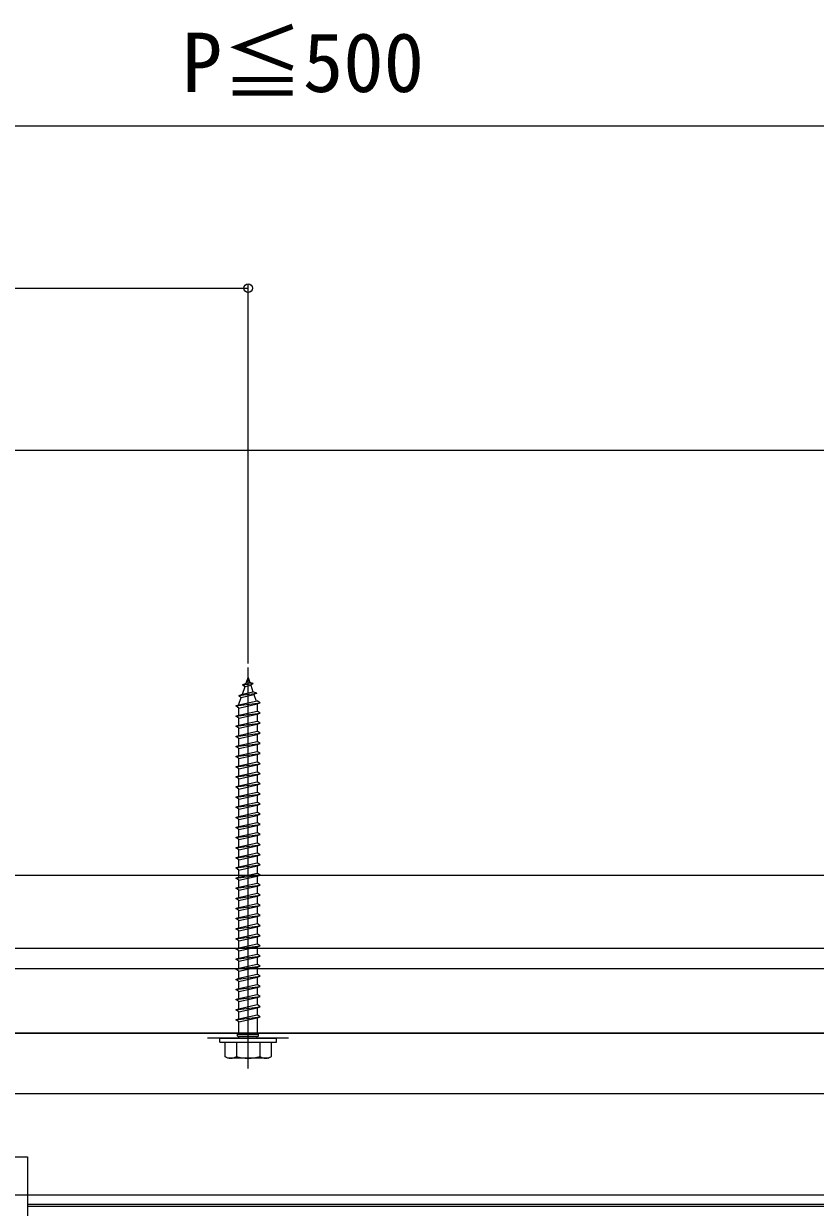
# Model space of a CAD drawing. Units: millimetres, scale not verified. Extents: x -875 to 875, y -1304 to 1297.
# Drawn here: x 118.6 to 314.1, y 658.8 to 951.1 of the extents above; entities that cross this region are included whole.
import ezdxf
from ezdxf.enums import TextEntityAlignment as Align

# ---------------------------------------------------------------- set-up
doc = ezdxf.new("R2010")
doc.units = ezdxf.units.MM
doc.header["$LTSCALE"] = 8
for name, color, linetype in [('0-4_YKK_12', 2, 'Continuous'), ('0-5_YKK_13', 4, 'Continuous'), ('0-7_YKK_D', 6, 'Continuous'), ('0-9_YSS_K', 3, 'Continuous')]:
    doc.layers.add(name, color=color, linetype=linetype)
doc.styles.add('ＭＳ ゴシック', font='')
doc.styles.get('ＭＳ ゴシック').set_extended_font_data('MS Gothic')

msp = doc.modelspace()

# ---------------------------------------------------------------- linework, layer by layer
at = {"layer": '0-4_YKK_12'}
for p, q in [((629, 701.8), (96.5, 701.8)), ((184, 700.6), (164, 700.6)), ((629, 686.8), (96.5, 686.8)), ((79.5, 671.3), (119.5, 671.3)), ((629, 661.8), (96.798, 661.8))]:
    msp.add_line(p, q, dxfattribs=at)
msp.add_lwpolyline([(119.5, 671.3), (119.5, 661.8), (119.5, 255.3)], dxfattribs=at)
at = {"layer": '0-5_YKK_13'}
for p, q in [((173.534, 788.246), (174, 789.6)), ((174, 693.1), (174, 792.1)), ((174, 789.6), (174.4, 788.439)), ((172.586, 787.798), (173.534, 788.246)), ((172.586, 787.798), (175.297, 788.137)), ((172.586, 787.798), (173.254, 787.434)), ((172.602, 785.539), (173.254, 787.434)), ((173.254, 787.434), (174.64, 787.742)), ((173.534, 788.246), (174.4, 788.439)), ((175.297, 788.137), (174.4, 788.439)), ((175.297, 788.137), (174.64, 787.742)), ((174.64, 787.742), (175.199, 786.117)), ((171.687, 785.186), (176.122, 785.74)), ((171.687, 785.186), (172.602, 785.539)), ((171.687, 785.186), (172.322, 784.727)), ((171.75, 783.066), (172.322, 784.727)), ((171.75, 782.85), (176.25, 783.85)), ((172.322, 784.727), (175.439, 785.42)), ((172.602, 785.539), (175.199, 786.117)), ((176.122, 785.74), (175.199, 786.117)), ((176.122, 785.74), (175.439, 785.42)), ((175.439, 785.42), (175.999, 783.794)), ((171, 782.6), (177, 783.35)), ((171, 780.1), (177, 780.85)), ((171.75, 782.85), (171.75, 783.066)), ((171.75, 780.35), (171.75, 782.1)), ((171.75, 780.35), (176.25, 781.35)), ((176.239, 783.098), (176.25, 783.066)), ((176.25, 783.066), (176.25, 781.35)), ((176.25, 780.6), (176.25, 778.85)), ((171, 777.6), (177, 778.35)), ((171.75, 777.85), (171.75, 779.6)), ((171.75, 777.85), (176.25, 778.85)), ((176.25, 778.1), (176.25, 776.35)), ((171, 775.1), (177, 775.85)), ((171.75, 775.35), (171.75, 777.1)), ((171.75, 775.35), (176.25, 776.35)), ((171.75, 772.85), (171.75, 774.6)), ((176.25, 775.6), (176.25, 773.85)), ((171, 772.6), (177, 773.35)), ((171.75, 772.85), (176.25, 773.85)), ((176.25, 773.1), (176.25, 771.35)), ((171, 770.1), (177, 770.85)), ((171.75, 770.35), (176.25, 771.35)), ((171.75, 767.85), (171.75, 769.6)), ((171.75, 767.85), (176.25, 768.85)), ((176.25, 770.6), (176.25, 768.85)), ((171, 767.6), (177, 768.35)), ((171, 765.1), (177, 765.85)), ((171.75, 765.35), (176.25, 766.35)), ((176.25, 768.1), (176.25, 766.35)), ((171, 762.6), (177, 763.35)), ((171.75, 762.85), (171.75, 764.6)), ((171.75, 762.85), (176.25, 763.85)), ((176.25, 765.6), (176.25, 763.85)), ((176.25, 763.1), (176.25, 761.35)), ((171, 760.1), (177, 760.85)), ((171.75, 760.35), (171.75, 762.1)), ((171.75, 760.35), (176.25, 761.35)), ((176.25, 760.6), (176.25, 758.85)), ((171, 757.6), (177, 758.35)), ((171.75, 757.85), (171.75, 759.6)), ((171.75, 757.85), (176.25, 758.85)), ((171.75, 755.35), (171.75, 757.1)), ((176.25, 758.1), (176.25, 756.35)), ((171, 755.1), (177, 755.85)), ((171.75, 755.35), (176.25, 756.35)), ((171.75, 752.85), (171.75, 754.6)), ((176.25, 755.6), (176.25, 753.85)), ((171, 752.6), (177, 753.35)), ((171.75, 752.85), (176.25, 753.85)), ((171.75, 750.35), (171.75, 752.1)), ((171.75, 750.35), (176.25, 751.35)), ((176.25, 753.1), (176.25, 751.35)), ((171, 750.1), (177, 750.85)), ((171, 747.6), (177, 748.35)), ((171.75, 747.85), (171.75, 749.6)), ((171.75, 747.85), (176.25, 748.85)), ((176.25, 750.6), (176.25, 748.85)), ((171, 745.1), (177, 745.85)), ((171.75, 745.35), (176.25, 746.35)), ((176.25, 748.1), (176.25, 746.35)), ((176.25, 745.6), (176.25, 743.85)), ((171, 742.6), (177, 743.35)), ((171.75, 742.85), (171.75, 744.6)), ((171.75, 742.85), (176.25, 743.85)), ((176.25, 743.1), (176.25, 741.35)), ((171, 740.1), (177, 740.85)), ((171.75, 740.35), (176.25, 741.35)), ((171.75, 737.85), (171.75, 739.6)), ((176.25, 740.6), (176.25, 738.85)), ((171, 737.6), (177, 738.35)), ((171.75, 737.85), (176.25, 738.85)), ((171.75, 735.35), (171.75, 737.1)), ((176.25, 738.1), (176.25, 736.35)), ((171, 735.1), (177, 735.85)), ((171.75, 735.35), (176.25, 736.35)), ((171.75, 732.85), (171.75, 734.6)), ((171.75, 732.85), (176.25, 733.85)), ((176.25, 735.6), (176.25, 733.85)), ((171, 732.6), (177, 733.35)), ((171, 730.1), (177, 730.85)), ((171.75, 730.35), (171.75, 732.1)), ((171.75, 730.35), (176.25, 731.35)), ((176.25, 733.1), (176.25, 731.35)), ((171, 727.6), (177, 728.35)), ((171.75, 727.85), (171.75, 729.6)), ((171.75, 727.85), (176.25, 728.85)), ((176.25, 730.6), (176.25, 728.85)), ((176.25, 728.1), (176.25, 726.35)), ((171, 725.1), (177, 725.85)), ((171.75, 725.35), (171.75, 727.1)), ((171.75, 725.35), (176.25, 726.35)), ((176.25, 725.6), (176.25, 723.85)), ((171, 722.6), (177, 723.35)), ((171.75, 722.85), (171.75, 724.6)), ((171.75, 722.85), (176.25, 723.85)), ((171.75, 720.35), (171.75, 722.1)), ((176.25, 723.1), (176.25, 721.35)), ((171, 720.1), (177, 720.85)), ((171.75, 720.35), (176.25, 721.35)), ((171.75, 717.85), (171.75, 719.6)), ((176.25, 720.6), (176.25, 718.85)), ((171, 717.6), (177, 718.35)), ((171.75, 717.85), (176.25, 718.85)), ((171.75, 715.35), (171.75, 717.1)), ((171.75, 715.35), (176.25, 716.35)), ((176.25, 718.1), (176.25, 716.35)), ((171, 715.1), (177, 715.85)), ((171, 712.6), (177, 713.35)), ((171.75, 712.85), (171.75, 714.6)), ((171.75, 712.85), (176.25, 713.85)), ((176.25, 715.6), (176.25, 713.85)), ((171, 710.1), (177, 710.85)), ((171.75, 710.35), (171.75, 712.1)), ((171.75, 710.35), (176.25, 711.35)), ((176.25, 713.1), (176.25, 711.35)), ((176.25, 710.6), (176.25, 708.85)), ((171, 707.6), (177, 708.35)), ((171, 707.6), (171.75, 707.85)), ((171.75, 707.1), (171, 707.6)), ((171.75, 707.85), (171.75, 709.6)), ((171.75, 707.85), (176.25, 708.85)), ((171.75, 707.1), (176.25, 708.1)), ((177, 708.35), (176.25, 708.85)), ((176.25, 708.1), (177, 708.35)), ((176.25, 708.1), (176.25, 706.35)), ((171, 705.1), (177, 705.85)), ((171.75, 705.35), (171.75, 707.1)), ((171.75, 705.35), (176.25, 706.35)), ((171.75, 701.6), (171.75, 704.6)), ((176.25, 705.6), (176.25, 701.6)), ((171.4, 701.6), (176.6, 701.6)), ((171.4, 701.1), (171.4, 701.6)), ((176.6, 701.1), (176.6, 701.6)), ((167, 700.6), (181, 700.6)), ((167, 699.6), (167, 700.6)), ((167, 699.6), (181, 699.6)), ((168.25, 699.6), (168.25, 696.031)), ((168.25, 699.6), (179.75, 699.6)), ((171.113, 699.6), (171.113, 696.047)), ((171.4, 701.1), (176.6, 701.1)), ((171.75, 700.6), (171.75, 701.1)), ((176.25, 700.6), (176.25, 701.1)), ((176.887, 699.6), (176.887, 696.047)), ((179.75, 696.031), (179.75, 699.6)), ((181, 699.6), (181, 700.6)), ((169, 695.6), (168.25, 696.033)), ((179, 695.6), (179.75, 696.033)), ((179, 695.6), (169, 695.6)), ((584, 659.466), (119.5, 659.466)), ((584, 658.966), (119.5, 658.966))]:
    msp.add_line(p, q, dxfattribs=at)
for points in [[(171.75, 782.1), (176.25, 783.1), (177, 783.35), (176.25, 783.85)], [(171.75, 782.1), (171, 782.6), (171.75, 782.85)], [(171.75, 779.6), (176.25, 780.6), (177, 780.85), (176.25, 781.35)], [(171.75, 779.6), (171, 780.1), (171.75, 780.35)], [(171.75, 777.1), (171, 777.6), (171.75, 777.85)], [(171.75, 777.1), (176.25, 778.1), (177, 778.35), (176.25, 778.85)], [(171.75, 774.6), (171, 775.1), (171.75, 775.35)], [(171.75, 774.6), (176.25, 775.6), (177, 775.85), (176.25, 776.35)], [(171.75, 770.35), (171.75, 772.1), (171, 772.6), (171.75, 772.85)], [(171.75, 772.1), (176.25, 773.1), (177, 773.35), (176.25, 773.85)], [(171.75, 769.6), (171, 770.1), (171.75, 770.35)], [(171.75, 769.6), (176.25, 770.6), (177, 770.85), (176.25, 771.35)], [(171.75, 767.1), (176.25, 768.1), (177, 768.35), (176.25, 768.85)], [(171.75, 765.35), (171.75, 767.1), (171, 767.6), (171.75, 767.85)], [(171.75, 764.6), (176.25, 765.6), (177, 765.85), (176.25, 766.35)], [(171.75, 764.6), (171, 765.1), (171.75, 765.35)], [(171.75, 762.1), (176.25, 763.1), (177, 763.35), (176.25, 763.85)], [(171.75, 762.1), (171, 762.6), (171.75, 762.85)], [(171.75, 759.6), (171, 760.1), (171.75, 760.35)], [(171.75, 759.6), (176.25, 760.6), (177, 760.85), (176.25, 761.35)], [(171.75, 757.1), (171, 757.6), (171.75, 757.85)], [(171.75, 757.1), (176.25, 758.1), (177, 758.35), (176.25, 758.85)], [(171.75, 754.6), (171, 755.1), (171.75, 755.35)], [(171.75, 754.6), (176.25, 755.6), (177, 755.85), (176.25, 756.35)], [(171.75, 752.1), (171, 752.6), (171.75, 752.85)], [(171.75, 752.1), (176.25, 753.1), (177, 753.35), (176.25, 753.85)], [(171.75, 749.6), (176.25, 750.6), (177, 750.85), (176.25, 751.35)], [(171.75, 749.6), (171, 750.1), (171.75, 750.35)], [(171.75, 747.1), (176.25, 748.1), (177, 748.35), (176.25, 748.85)], [(171.75, 745.35), (171.75, 747.1), (171, 747.6), (171.75, 747.85)], [(171.75, 744.6), (176.25, 745.6), (177, 745.85), (176.25, 746.35)], [(171.75, 744.6), (171, 745.1), (171.75, 745.35)], [(171.75, 740.35), (171.75, 742.1), (171, 742.6), (171.75, 742.85)], [(171.75, 742.1), (176.25, 743.1), (177, 743.35), (176.25, 743.85)], [(171.75, 739.6), (171, 740.1), (171.75, 740.35)], [(171.75, 739.6), (176.25, 740.6), (177, 740.85), (176.25, 741.35)], [(171.75, 737.1), (171, 737.6), (171.75, 737.85)], [(171.75, 737.1), (176.25, 738.1), (177, 738.35), (176.25, 738.85)], [(171.75, 734.6), (171, 735.1), (171.75, 735.35)], [(171.75, 734.6), (176.25, 735.6), (177, 735.85), (176.25, 736.35)], [(171.75, 732.1), (176.25, 733.1), (177, 733.35), (176.25, 733.85)], [(171.75, 732.1), (171, 732.6), (171.75, 732.85)], [(171.75, 729.6), (176.25, 730.6), (177, 730.85), (176.25, 731.35)], [(171.75, 729.6), (171, 730.1), (171.75, 730.35)], [(171.75, 727.1), (171, 727.6), (171.75, 727.85)], [(171.75, 727.1), (176.25, 728.1), (177, 728.35), (176.25, 728.85)], [(171.75, 724.6), (171, 725.1), (171.75, 725.35)], [(171.75, 724.6), (176.25, 725.6), (177, 725.85), (176.25, 726.35)], [(171.75, 722.1), (171, 722.6), (171.75, 722.85)], [(171.75, 722.1), (176.25, 723.1), (177, 723.35), (176.25, 723.85)], [(171.75, 719.6), (171, 720.1), (171.75, 720.35)], [(171.75, 719.6), (176.25, 720.6), (177, 720.85), (176.25, 721.35)], [(171.75, 717.1), (171, 717.6), (171.75, 717.85)], [(171.75, 717.1), (176.25, 718.1), (177, 718.35), (176.25, 718.85)], [(171.75, 714.6), (176.25, 715.6), (177, 715.85), (176.25, 716.35)], [(171.75, 714.6), (171, 715.1), (171.75, 715.35)], [(171.75, 712.1), (176.25, 713.1), (177, 713.35), (176.25, 713.85)], [(171.75, 712.1), (171, 712.6), (171.75, 712.85)], [(171.75, 709.6), (171, 710.1), (171.75, 710.35)], [(171.75, 709.6), (176.25, 710.6), (177, 710.85), (176.25, 711.35)], [(171.75, 704.6), (171, 705.1), (171.75, 705.35)], [(171.75, 704.6), (176.25, 705.6), (177, 705.85), (176.25, 706.35)]]:
    msp.add_lwpolyline(points, dxfattribs=at)
for centre, radius, start, end in [((169.67, 698.156), 2.556, 236.25178, 304.38425), ((174, 705.153), 9.553, 252.41205, 287.58795), ((178.33, 698.156), 2.556, 235.61575, 303.74822)]:
    msp.add_arc(centre, radius, start, end, dxfattribs=at)
at = {"layer": '0-7_YKK_D'}
for p, q in [((357.75, 925.8), (49, 925.8)), ((49, 885.8), (174, 885.8)), ((174, 793.1), (174, 886.8))]:
    msp.add_line(p, q, dxfattribs=at)
msp.add_circle((174, 885.8), 1.075, dxfattribs=at)
at = {"layer": '0-9_YSS_K'}
for points in [[(-151, 845.8), (783, 845.8), (783, -88.2)], [(-151, 740.8), (678, 740.8), (678, -88.2)], [(-151, 722.8), (660, 722.8), (660, -88.2)], [(-151, 717.8), (655, 717.8), (655, -88.2)], [(-151, 701.8), (639, 701.8), (639, -88.2)]]:
    msp.add_lwpolyline(points, dxfattribs=at)

# ---------------------------------------------------------------- texts
at = {"layer": '0-7_YKK_D', "style": 'ＭＳ ゴシック'}
msp.add_text('P≦500', height=14.66, dxfattribs=at).set_placement((157.636, 929.823), align=Align.BOTTOM_LEFT)

doc.saveas('drawing.dxf')
